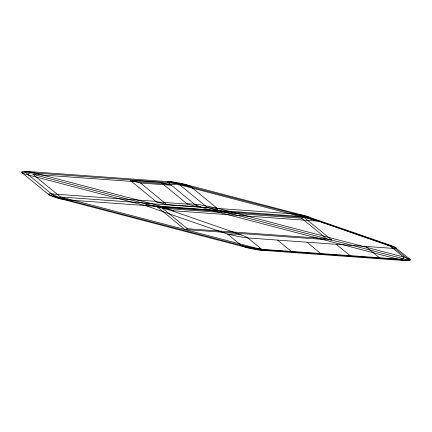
<?xml version="1.0" encoding="UTF-8"?>
<svg xmlns="http://www.w3.org/2000/svg" width="432" height="432" viewBox="0 0 432 432"><rect width="100%" height="100%" fill="white"/><g stroke="black" fill="none" stroke-linecap="round" stroke-linejoin="round"><path stroke-width="0.65" d="M167.8 181.802L167.724 182.11A13.813 1.993 12.6 0 0 168.113 182.552L197.737 206.82L187.375 204.109L156.465 201.89L130.129 180.322L161.039 182.536L171.401 185.247L140.492 183.033L130.129 180.322M309.393 217.28L309.101 217.334A17.248 2.489 12.6 0 1 308.308 217.393L171.563 181.883L26.6 171.391L24.732 171.693L54.761 196.576L57.737 198.029L246.434 247.482A16.886 2.435 12.6 0 0 262.424 250.366L405.394 260.609A5.735 0.826 12.6 0 0 406.264 260.636L407.257 260.167M184.901 229.522L331.738 240.041L304.09 217.388L157.248 206.869L184.901 229.522L187.45 228.717L326.56 238.685L301.541 218.192L162.432 208.224L187.45 228.717M301.541 218.192L304.09 217.388M408.532 259.767L410.06 259.389A5.692 0.821 12.6 0 0 409.898 259.189L395.086 247.358L308.313 217.393L305.235 215.903L185.566 184.523A16.886 2.435 12.6 0 0 169.576 181.634A6.529 0.945 12.6 0 0 167.843 181.807M241.774 235.062L239.992 234.419L237.281 234.274A125.777 18.155 12.6 0 0 233.518 234.122L227.497 234.079L146.016 205.767L28.431 175.003C26.357 174.598 17.55 171.92 25.137 172.303L177.773 183.244L185.285 184.448M295.861 214.137L300.521 215.492A26.978 3.893 12.6 0 1 303.518 216.486L316.613 221.033L173.642 210.789L160.547 206.242A26.978 3.893 12.6 0 0 157.55 205.249L34.798 173C33.221 173.027 26.822 172.174 28.431 175.003M155.806 201.355L51.473 193.876C43.88 193.493 52.693 196.171 54.761 196.576L241.277 245.371L251.645 247.671A29.128 4.207 12.6 0 0 255.857 248.416L261.695 249.242L247.914 237.956L242.077 237.13A29.128 4.207 12.6 0 1 237.865 236.38L227.497 234.079L241.434 245.489L246.434 247.482M261.689 249.242A13.306 1.922 12.6 0 1 262.094 249.712L60.561 196.992L32.908 174.339L179.744 184.858L318.098 221.054L388.611 245.581M186.716 203.569L200.329 204.817L215.854 207.895L403.569 256.997L409.898 259.189A16.886 2.435 12.6 0 1 405.394 260.609L397.202 259L210.692 210.206L200.567 207.02L194.443 204.12M60.561 196.992L151.745 203.521M156.465 201.89L166.822 204.601L207.398 207.511L408.926 260.231M60.199 198.758L67.716 199.962L210.692 210.206L215.822 210.082A29.133 4.207 12.6 0 0 217.129 209.666L217.604 209.083L217.285 208.413M248.13 237.989L394.967 248.508L409.455 260.372L262.494 249.755M168.113 182.547L176.607 183.659A29.128 4.207 12.6 0 1 181.337 184.523L189.896 186.419M386.834 244.944L390.917 245.5L389.788 245.711L403.569 256.997C405.178 259.826 398.779 258.973 397.202 259L254.227 248.756L246.71 247.552M302.875 215.212L295.358 214.007L152.388 203.764C150.811 203.791 144.407 202.937 146.016 205.767L152.291 205.816A126.176 18.214 12.6 0 1 155.569 205.945L308.605 216.983L390.82 245.452M34.798 173L26.6 171.391A16.886 2.435 12.6 0 0 22.102 172.811L48.433 194.378A16.886 2.435 12.6 0 0 59.918 198.682M32.908 174.339L171.261 210.535L239.992 234.419M242.53 245.7L256.532 249.329L262.424 250.366A5.746 0.832 12.6 0 0 263.315 250.387L264.287 249.923M67.716 199.962L57.591 196.776L51.473 193.876M185.566 184.523L190.566 186.511L217.058 208.202M394.389 248.211L395.21 248.465L396.29 248.146A5.735 0.826 12.6 0 0 396.117 247.903A16.886 2.435 12.6 0 0 391.306 245.624M365.602 246.402L380.084 258.266M336.231 244.301L350.719 256.165M306.866 242.195L321.349 254.059M277.501 240.089L291.983 251.953M179.744 184.858L207.398 207.511M161.039 182.536L187.375 204.109M140.492 183.033L166.822 204.601M173.653 210.794A12.193 1.76 12.6 0 1 171.25 210.53M318.109 221.06A7.333 1.058 12.6 0 1 316.602 221.033M303.156 215.287A16.886 2.435 12.6 0 1 308.939 216.999M388.562 245.581A25.666 3.704 12.6 0 1 394.475 248.222M241.704 235.057A25.142 3.629 12.6 0 1 247.838 237.832"/></g></svg>
